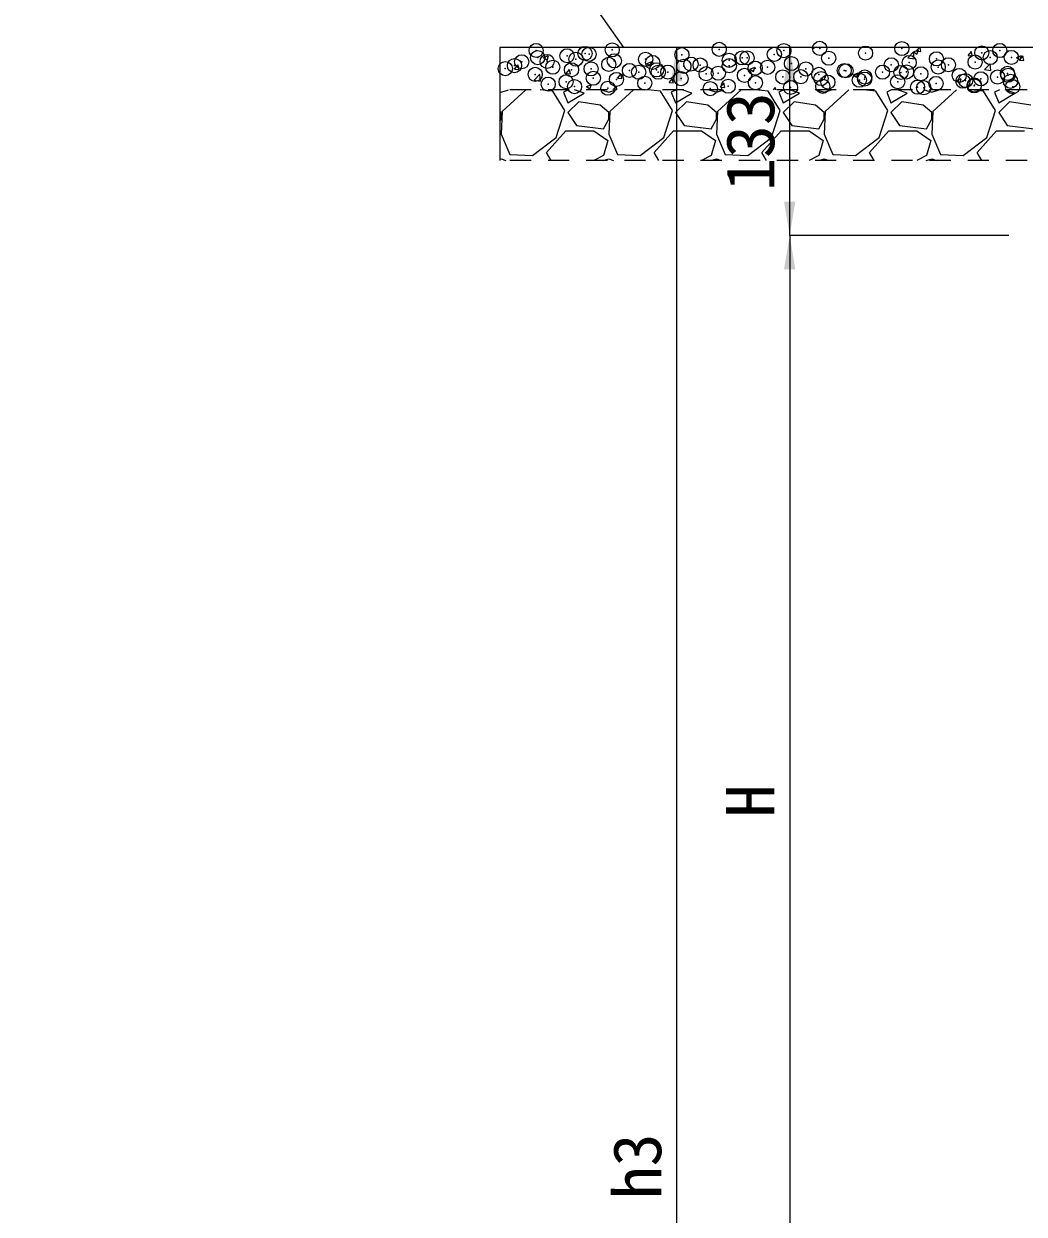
# Model space of a CAD drawing. Units: millimetres at full size, sheet at 1:20; details may follow other scales. Extents: x 0 to 8400, y 0 to 13400.
# Drawn here: x 4349 to 5057, y 3095 to 3937 of the extents above; entities that cross this region are included whole.
import ezdxf
from ezdxf.enums import TextEntityAlignment as Align

# ---------------------------------------------------------------- set-up
doc = ezdxf.new("R2010")
doc.units = ezdxf.units.MM
doc.header["$LTSCALE"] = 20
doc.header["$PDMODE"] = 32
doc.header["$PDSIZE"] = 10
doc.linetypes.add('USER1', pattern=[1.35, 0.75, -0.6])
for name, color, linetype, lineweight in [('ハッチング_基礎', 150, 'Continuous', 5), ('ハッチング_舗装', 7, 'Continuous', 20), ('寸法線', 7, 'Continuous', 13), ('引出線', 4, 'Continuous', 9), ('舗装・基礎', 3, 'Continuous', 20), ('補助線', 8, 'Continuous', 20)]:
    doc.layers.add(name, color=color, linetype=linetype, lineweight=lineweight)
doc.styles.add('ＭＳ ゴシック', font='')
doc.styles.get('ＭＳ ゴシック').set_extended_font_data('MS Gothic')

# ---------------------------------------------------------------- blocks, each defined once
blk = doc.blocks.new('filled_arrow')
at = {"color": 0, "linetype": 'Continuous', "lineweight": -2}
blk.add_solid([(7.5, 1.25), (0, 0), (7.5, -1.25)], dxfattribs=at)

msp = doc.modelspace()

# ---------------------------------------------------------------- linework, layer by layer
at = {"layer": 'ハッチング_基礎'}
for p, q in [((4685.69, 3888.81), (4686.52, 3888.56)), ((4686.52, 3888.56), (4691.65, 3890.07)), ((4703.96, 3890.07), (4687.29, 3874.84)), ((4723.1, 3889.32), (4714.15, 3890.07)), ((4731.48, 3875.6), (4723.1, 3889.32)), ((4734.24, 3890.07), (4730.72, 3888.56)), ((4730.72, 3888.56), (4733.77, 3880.94)), ((4733.77, 3880.94), (4745.2, 3887.8)), ((4745.2, 3887.8), (4738.39, 3890.07)), ((4757.6, 3890.07), (4762.72, 3888.56)), ((4762.72, 3888.56), (4767.85, 3890.07)), ((4780.16, 3890.07), (4763.49, 3874.84)), ((4799.3, 3889.32), (4790.35, 3890.07)), ((4807.68, 3875.6), (4799.3, 3889.32)), ((4810.44, 3890.07), (4806.92, 3888.56)), ((4806.92, 3888.56), (4809.97, 3880.94)), ((4809.97, 3880.94), (4821.4, 3887.8)), ((4821.4, 3887.8), (4814.59, 3890.07)), ((4833.8, 3890.07), (4838.92, 3888.56)), ((4838.92, 3888.56), (4844.05, 3890.07)), ((4856.36, 3890.07), (4839.69, 3874.84)), ((4875.5, 3889.32), (4866.55, 3890.07)), ((4883.88, 3875.6), (4875.5, 3889.32)), ((4886.64, 3890.07), (4883.12, 3888.56)), ((4883.12, 3888.56), (4886.17, 3880.94)), ((4886.17, 3880.94), (4897.6, 3887.8)), ((4897.6, 3887.8), (4890.79, 3890.07)), ((4910, 3890.07), (4915.12, 3888.56)), ((4915.12, 3888.56), (4920.25, 3890.07)), ((4932.56, 3890.07), (4915.89, 3874.84)), ((4951.7, 3889.32), (4942.75, 3890.07)), ((4960.08, 3875.6), (4951.7, 3889.32)), ((4962.84, 3890.07), (4959.32, 3888.56)), ((4959.32, 3888.56), (4962.37, 3880.94)), ((4962.37, 3880.94), (4973.8, 3887.8)), ((4973.8, 3887.8), (4966.99, 3890.07)), ((4986.2, 3890.07), (4991.32, 3888.56)), ((4991.32, 3888.56), (4996.45, 3890.07)), ((5008.76, 3890.07), (4992.09, 3874.84)), ((5027.9, 3889.32), (5018.95, 3890.07)), ((5036.28, 3875.6), (5027.9, 3889.32)), ((5039.04, 3890.07), (5035.52, 3888.56)), ((5035.52, 3888.56), (5038.57, 3880.94)), ((5038.57, 3880.94), (5050, 3887.8)), ((5050, 3887.8), (5043.19, 3890.07)), ((4686.52, 3874.08), (4685.69, 3874.81)), ((4687.29, 3874.84), (4686.52, 3858.84)), ((4686.52, 3869.51), (4686.52, 3874.08)), ((4725.39, 3856.55), (4731.48, 3875.6)), ((4741.39, 3881.7), (4733.77, 3874.08)), ((4733.77, 3874.08), (4739.86, 3864.94)), ((4756.63, 3879.41), (4741.39, 3881.7)), ((4762.72, 3874.08), (4756.63, 3879.41)), ((4763.49, 3874.84), (4762.72, 3858.84)), ((4762.72, 3869.51), (4762.72, 3874.08)), ((4801.59, 3856.55), (4807.68, 3875.6)), ((4817.59, 3881.7), (4809.97, 3874.08)), ((4809.97, 3874.08), (4816.06, 3864.94)), ((4832.83, 3879.41), (4817.59, 3881.7)), ((4838.92, 3874.08), (4832.83, 3879.41)), ((4839.69, 3874.84), (4838.92, 3858.84)), ((4838.92, 3869.51), (4838.92, 3874.08)), ((4877.79, 3856.55), (4883.88, 3875.6)), ((4893.79, 3881.7), (4886.17, 3874.08)), ((4886.17, 3874.08), (4892.26, 3864.94)), ((4909.03, 3879.41), (4893.79, 3881.7)), ((4915.12, 3874.08), (4909.03, 3879.41)), ((4915.89, 3874.84), (4915.12, 3858.84)), ((4915.12, 3869.51), (4915.12, 3874.08)), ((4953.99, 3856.55), (4960.08, 3875.6)), ((4969.99, 3881.7), (4962.37, 3874.08)), ((4962.37, 3874.08), (4968.46, 3864.94)), ((4985.23, 3879.41), (4969.99, 3881.7)), ((4991.32, 3874.08), (4985.23, 3879.41)), ((4992.09, 3874.84), (4991.32, 3858.84)), ((4991.32, 3869.51), (4991.32, 3874.08)), ((5030.19, 3856.55), (5036.28, 3875.6)), ((5046.19, 3881.7), (5038.57, 3874.08)), ((5038.57, 3874.08), (5044.66, 3864.94)), ((5061.43, 3879.41), (5046.19, 3881.7)), ((4685.69, 3868), (4686.52, 3869.51)), ((4758.91, 3862.65), (4762.72, 3869.51)), ((4835.11, 3862.65), (4838.92, 3869.51)), ((4911.31, 3862.65), (4915.12, 3869.51)), ((4987.51, 3862.65), (4991.32, 3869.51)), ((4686.52, 3858.84), (4692.62, 3844.36)), ((4718.53, 3845.89), (4732.24, 3861.13)), ((4732.24, 3861.13), (4752.06, 3861.13)), ((4739.86, 3864.94), (4758.91, 3862.65)), ((4752.06, 3861.13), (4761.96, 3854.27)), ((4762.72, 3858.84), (4768.82, 3844.36)), ((4794.73, 3845.89), (4808.44, 3861.13)), ((4808.44, 3861.13), (4828.26, 3861.13)), ((4816.06, 3864.94), (4835.11, 3862.65)), ((4828.26, 3861.13), (4838.16, 3854.27)), ((4838.92, 3858.84), (4845.02, 3844.36)), ((4870.93, 3845.89), (4884.64, 3861.13)), ((4884.64, 3861.13), (4904.46, 3861.13)), ((4892.26, 3864.94), (4911.31, 3862.65)), ((4904.46, 3861.13), (4914.36, 3854.27)), ((4915.12, 3858.84), (4921.22, 3844.36)), ((4947.13, 3845.89), (4960.84, 3861.13)), ((4960.84, 3861.13), (4980.66, 3861.13)), ((4968.46, 3864.94), (4987.51, 3862.65)), ((4980.66, 3861.13), (4990.56, 3854.27)), ((4991.32, 3858.84), (4997.42, 3844.36)), ((5023.33, 3845.89), (5037.04, 3861.13)), ((5037.04, 3861.13), (5056.86, 3861.13)), ((5044.66, 3864.94), (5063.71, 3862.65)), ((4685.69, 3854.32), (4685.76, 3854.27)), ((4685.76, 3854.27), (4685.69, 3854)), ((4708.62, 3843.6), (4725.39, 3856.55)), ((4761.96, 3854.27), (4758.91, 3843.6)), ((4784.82, 3843.6), (4801.59, 3856.55)), ((4838.16, 3854.27), (4835.11, 3843.6)), ((4861.02, 3843.6), (4877.79, 3856.55)), ((4914.36, 3854.27), (4911.31, 3843.6)), ((4937.22, 3843.6), (4953.99, 3856.55)), ((4990.56, 3854.27), (4987.51, 3843.6)), ((5013.42, 3843.6), (5030.19, 3856.55)), ((4685.69, 3841.05), (4686.52, 3841.31)), ((4686.52, 3841.31), (4689.85, 3840.07)), ((4692.62, 3844.36), (4708.62, 3843.6)), ((4721.92, 3840.07), (4718.53, 3845.89)), ((4758.91, 3843.6), (4752.17, 3840.07)), ((4758.73, 3840.07), (4762.72, 3841.31)), ((4762.72, 3841.31), (4766.05, 3840.07)), ((4768.82, 3844.36), (4784.82, 3843.6)), ((4798.12, 3840.07), (4794.73, 3845.89)), ((4835.11, 3843.6), (4828.37, 3840.07)), ((4834.93, 3840.07), (4838.92, 3841.31)), ((4838.92, 3841.31), (4842.25, 3840.07)), ((4845.02, 3844.36), (4861.02, 3843.6)), ((4874.32, 3840.07), (4870.93, 3845.89)), ((4911.31, 3843.6), (4904.57, 3840.07)), ((4911.13, 3840.07), (4915.12, 3841.31)), ((4915.12, 3841.31), (4918.45, 3840.07)), ((4921.22, 3844.36), (4937.22, 3843.6)), ((4950.52, 3840.07), (4947.13, 3845.89)), ((4987.51, 3843.6), (4980.77, 3840.07)), ((4987.33, 3840.07), (4991.32, 3841.31)), ((4991.32, 3841.31), (4994.65, 3840.07)), ((4997.42, 3844.36), (5013.42, 3843.6)), ((5026.72, 3840.07), (5023.33, 3845.89))]:
    msp.add_line(p, q, dxfattribs=at)
at = {"layer": 'ハッチング_舗装'}
for p, q in [((4906.82, 3920.07), (4907.71, 3919.46)), ((4907.71, 3919.46), (4907.92, 3920.07)), ((4974.3, 3912.85), (4978.26, 3916.98)), ((4978.19, 3917.1), (4980.72, 3915.39)), ((4978.22, 3917.15), (4981.77, 3918.52)), ((4978.81, 3912.15), (4978.25, 3916.98)), ((4980.5, 3917.6), (4982.57, 3920.07)), ((4980.5, 3917.6), (4983.54, 3917.33)), ((4980.72, 3915.39), (4981.75, 3918.46)), ((4983.48, 3917.32), (4982.98, 3920.07)), ((5016.94, 3914.41), (5019.39, 3917.33)), ((5019.92, 3914.13), (5019.33, 3917.32)), ((4696.05, 3904.89), (4698.5, 3907.81)), ((4699.04, 3904.61), (4698.45, 3907.8)), ((4716.49, 3912.92), (4719.02, 3911.22)), ((4716.51, 3912.97), (4720.07, 3914.34)), ((4719.02, 3911.22), (4720.05, 3914.29)), ((4789.5, 3908.85), (4792.02, 3907.15)), ((4789.52, 3908.9), (4793.08, 3910.27)), ((4792.02, 3907.15), (4793.06, 3910.22)), ((4974.29, 3912.87), (4978.81, 3912.17)), ((5016.94, 3914.41), (5019.97, 3914.14)), ((5028.52, 3904.44), (5032.47, 3908.57)), ((5033.02, 3903.74), (5032.46, 3908.57)), ((5051.2, 3913.03), (5053.72, 3911.33)), ((5051.22, 3913.08), (5054.78, 3914.45)), ((5053.37, 3911.22), (5056.41, 3910.96)), ((5053.38, 3911.22), (5055.82, 3914.14)), ((5053.73, 3911.33), (5054.76, 3914.4)), ((5056.36, 3910.95), (5055.77, 3914.13)), ((4696.05, 3904.89), (4699.09, 3904.62)), ((4709.96, 3897), (4713.91, 3901.13)), ((4714.46, 3896.3), (4713.9, 3901.12)), ((4732.49, 3901.7), (4734.94, 3904.62)), ((4732.49, 3901.7), (4735.53, 3901.44)), ((4735.47, 3901.43), (4734.89, 3904.61)), ((4768.93, 3898.52), (4771.38, 3901.43)), ((4771.91, 3898.24), (4771.32, 3901.42)), ((4862.5, 3904.78), (4865.03, 3903.08)), ((4862.53, 3904.84), (4866.08, 3906.2)), ((4865.03, 3903.08), (4866.06, 3906.15)), ((4935.51, 3900.71), (4938.04, 3899.01)), ((4935.53, 3900.77), (4939.09, 3902.13)), ((4938.04, 3899.01), (4939.07, 3902.08)), ((5028.51, 3904.46), (5033.03, 3903.76)), ((4709.95, 3897.02), (4714.47, 3896.31)), ((4746.81, 3892.47), (4749.34, 3890.76)), ((4746.84, 3892.52), (4750.39, 3893.89)), ((4749.34, 3890.76), (4750.37, 3893.83)), ((4765.58, 3890.07), (4768.13, 3892.72)), ((4768.43, 3890.07), (4768.12, 3892.72)), ((4768.93, 3898.51), (4771.96, 3898.25)), ((4805.36, 3895.33), (4808.4, 3895.06)), ((4805.37, 3895.33), (4807.81, 3898.25)), ((4808.35, 3895.05), (4807.76, 3898.23)), ((4841.8, 3892.14), (4844.25, 3895.06)), ((4841.8, 3892.14), (4844.84, 3891.87)), ((4844.78, 3891.86), (4844.2, 3895.05)), ((4879.17, 3890.07), (4880.69, 3891.87)), ((4880.96, 3890.07), (4880.63, 3891.86)), ((5008.51, 3896.65), (5011.04, 3894.94)), ((5008.54, 3896.7), (5012.1, 3898.06)), ((5011.04, 3894.94), (5012.07, 3898.01))]:
    msp.add_line(p, q, dxfattribs=at)
for p in [(4911.91, 3919.48), (4970.05, 3919.37), (4711.24, 3918.03), (4712.36, 3912.96), (4733.15, 3914.23), (4739.47, 3911.82), (4745.87, 3915.9), (4748.69, 3915.31), (4765.11, 3918.43), (4788.75, 3911.75), (4814.41, 3915.01), (4840.8, 3918.81), (4847.87, 3911.05), (4856.96, 3912.78), (4860.58, 3912.73), (4879.82, 3915.26), (4886.59, 3917.87), (4918.31, 3912.54), (4944.39, 3916.12), (4994.54, 3912.09), (5026.62, 3916.31), (5032.62, 3912.99), (5039.34, 3917.98), (5047.56, 3913.1), (4689.43, 3905.14), (4695.95, 3907.28), (4701.07, 3910), (4719.06, 3910.22), (4723.07, 3906.14), (4736.29, 3904.37), (4750.18, 3904.99), (4762.67, 3908.18), (4766.59, 3910.67), (4777.3, 3903.85), (4783.83, 3902.62), (4793.71, 3909.53), (4796.54, 3904.3), (4797.71, 3902.61), (4804.42, 3902.7), (4815.78, 3906.83), (4820.83, 3908.38), (4827.34, 3907.7), (4847.95, 3907.23), (4866.26, 3905.48), (4875.06, 3906.09), (4891.92, 3908.73), (4902.18, 3904.94), (4929.3, 3903.8), (4930.5, 3903.65), (4956.42, 3902.65), (4962.58, 3907.88), (4969.43, 3902.46), (4973.37, 3902.82), (4975.3, 3909.55), (4995.82, 3906.27), (5003, 3907.9), (5021.9, 3909.84), (4710.63, 3901.12), (4719.79, 3894.19), (4732.5, 3895.87), (4751.74, 3898.4), (4768.09, 3897.53), (4788.14, 3894.84), (4813.8, 3898.09), (4831.54, 3901.56), (4840.18, 3901.9), (4858.66, 3900.41), (4866.46, 3895.22), (4885.77, 3899.26), (4898.54, 3899.45), (4911.26, 3901.12), (4912.89, 3898.12), (4917.69, 3895.63), (4940.01, 3896.97), (4943.74, 3897.73), (4943.77, 3899.21), (4967.13, 3895.83), (4983.54, 3901.51), (4994.25, 3894.68), (5010.65, 3900.36), (5013.26, 3896.27), (5015.17, 3896.75), (5025.97, 3897.95), (5037.77, 3899.21), (5044.79, 3901.83), (5045.21, 3900.48), (5046.94, 3896.19), (4738.46, 3892.44), (4762.05, 3891.27), (4834.5, 3891.02), (4847.22, 3892.69), (4891.3, 3891.82), (4914.12, 3892.64), (4981.17, 3892.05), (4985.54, 3891.66), (5021.28, 3892.93), (5021.37, 3893.54), (5048.48, 3892.39)]:
    msp.add_point(p, dxfattribs=at)
at = {"layer": '寸法線'}
for p, q in [((4810.68, 3920.07), (4810.68, 2337.07)), ((5045.69, 3920.07), (4810.68, 3920.07)), ((4890.68, 3787.07), (4890.68, 3920.07)), ((5045.69, 3920.07), (4890.68, 3920.07)), ((4890.68, 3787.07), (4890.68, 2987.07)), ((5030.69, 3787.07), (4890.68, 3787.07)), ((5045.69, 3787.07), (4890.68, 3787.07))]:
    msp.add_line(p, q, dxfattribs=at)
at = {"layer": '引出線'}
msp.add_lwpolyline([(4773.42, 3920.07), (4623.56, 4132.79), (4348.72, 4132.79)], dxfattribs=at)
at = {"layer": '舗装・基礎'}
msp.add_line((5085.69, 3920.07), (4685.69, 3920.07), dxfattribs=at)
at = {"layer": '舗装・基礎', "linetype": 'USER1', "lineweight": 9}
for p, q in [((5085.69, 3890.07), (4685.69, 3890.07)), ((5085.69, 3840.07), (4685.69, 3840.07))]:
    msp.add_line(p, q, dxfattribs=at)
at = {"layer": '補助線'}
msp.add_line((4685.69, 3920.07), (4685.69, 3840.07), dxfattribs=at)

# ---------------------------------------------------------------- block references
at = {"layer": '寸法線', "xscale": 3.2, "yscale": 3.2}
for p, rotation in [((4810.68, 3920.07), 270), ((4890.68, 3920.07), 270), ((4890.68, 3787.07), 90), ((4890.68, 3787.07), 270)]:
    msp.add_blockref('filled_arrow', p, dxfattribs=dict(at, rotation=rotation))
at = {"layer": '引出線', "xscale": 0.133, "yscale": 0.133, "rotation": 125.2}
msp.add_blockref('filled_arrow', (4773.42, 3920.07), dxfattribs=at)

# ---------------------------------------------------------------- texts
at = {"layer": '寸法線', "style": 'ＭＳ ゴシック'}
for s, p in [('133', (4862.68, 3853.57)), ('H', (4862.68, 3387.07)), ('h3', (4782.68, 3128.57))]:
    msp.add_text(s, height=34.18, rotation=90, dxfattribs=at).set_placement(p, align=Align.MIDDLE_CENTER)

doc.saveas('drawing.dxf')
